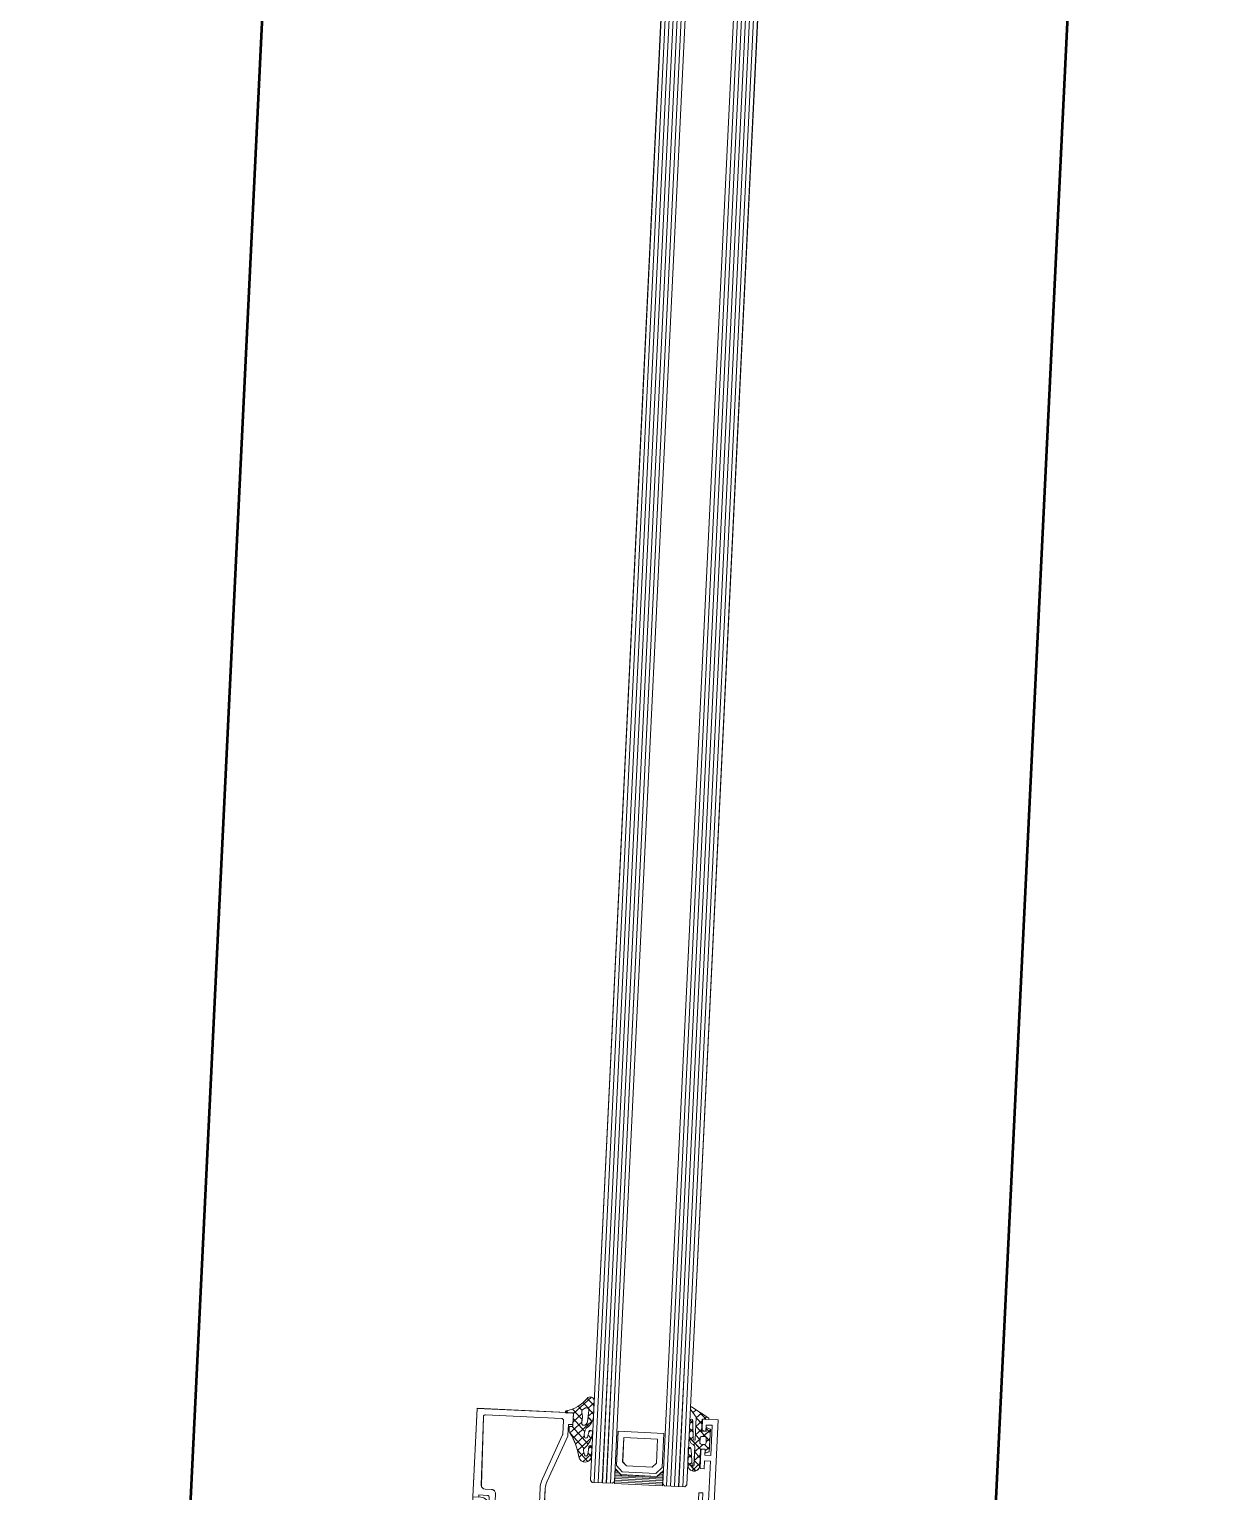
# Model space of a CAD drawing. Header units: millimetres. Extents: x 26282 to 30760, y 1404 to 4574.
# Drawn here: x 29199.79 to 29229.38, y 2848.38 to 2884.74 of the extents above; entities that cross this region are included whole.
import ezdxf

# ---------------------------------------------------------------- set-up
doc = ezdxf.new("R2010")
doc.units = ezdxf.units.MM
doc.header["$LTSCALE"] = 0.25
doc.linetypes.add('DIVIDE', pattern=[1.25, 0.5, -0.25, 0, -0.25, 0, -0.25])
for name, color, linetype, lineweight in [('AB-DUV', 4, 'Continuous', 50), ('DOĞRAMA', 30, 'Continuous', 20), ('SECTION LINE (3RDF)', 40, 'DIVIDE', 25)]:
    doc.layers.add(name, color=color, linetype=linetype, lineweight=lineweight)

# ---------------------------------------------------------------- blocks, each defined once
blk = doc.blocks.new('CHD60E27', base_point=(-138.6, 7.85))
at = {"color": 1, "linetype": 'Continuous'}
for p, q in [((-80.6, 56.35), (-78.6, 56.35)), ((-115.729976, 50.516652), (-114.729976, 49.516652)), ((-115.729976, 50.516652), (-114.729976, 49.516652)), ((-78.6, 29.85), (-80.6, 29.85)), ((-137.2, 16.75), (-135.7, 16.75)), ((-135.7, 16.75), (-135.7, 15.25))]:
    blk.add_line(p, q, dxfattribs=at)
at = {"color": 40, "linetype": 'Continuous'}
for points in [[(-138.6, 7.85), (-138.6, 78.35), (-134.7, 78.35), (-134.7, 75.95, -0.414213), (-135.199999, 75.45), (-135.7, 75.45), (-135.7, 76.95), (-137.2, 76.95), (-137.2, 69.45), (-135.7, 69.45), (-135.7, 70.95), (-135.2, 70.95, -0.414213), (-134.699999, 70.45), (-134.7, 66.05), (-135.7, 66.05), (-135.7, 68.05), (-137.2, 68.05), (-137.2, 58.05), (-135.7, 58.05), (-135.7, 60.05), (-134.7, 60.05), (-134.7, 56.65), (-136.6, 56.65), (-136.6, 51.35), (-134.4, 51.35), (-132.2, 51.35), (-132.2, 52.95), (-130.2, 52.95), (-130.2, 51.95), (-128.790992, 51.95, 0.176327), (-128.630295, 52.008489), (-127.7, 52.789099), (-127, 52.789099, -0.43976), (-126.701142, 52.462953), (-126.911671, 50.056591, -0.176327), (-126.983943, 49.901604), (-127.323223, 49.562323, -0.577351), (-127.741481, 49.674394), (-127.772347, 49.789587, 0.267949), (-127.949124, 49.966363), (-129.9, 50.489099), (-130.1, 50.489099, 0.842899), (-130.2, 49.906257), (-130.2, 45.839099, 0.414213), (-129.949998, 45.589099), (-129.628806, 45.589099, 0.137838), (-129.498553, 45.625711), (-127.980252, 46.552487, -0.585341), (-127.6, 46.339099), (-127.6, 45.002615, -0.261351), (-128.07899, 44.149065), (-129.797634, 43.1), (-128.07899, 42.050935, -0.261351), (-127.6, 41.197385), (-127.6, 39.8609, -0.585341), (-127.980252, 39.647512), (-129.498554, 40.574288, 0.137838), (-129.628807, 40.6109), (-129.95, 40.6109, 0.414213), (-130.199999, 40.360899), (-130.2, 36.293743, 0.842899), (-130.1, 35.710901), (-129.9, 35.7109), (-127.949123, 36.233636, 0.267949), (-127.772347, 36.410413), (-127.741481, 36.525605, -0.577351), (-127.323223, 36.637676), (-126.983943, 36.298396, -0.176327), (-126.911671, 36.143409), (-126.701141, 33.737047, -0.43976), (-127, 33.4109), (-127.7, 33.4109), (-128.630295, 34.191511, 0.176327), (-128.790992, 34.25), (-130.2, 34.25), (-130.2, 33.25), (-132.2, 33.25), (-132.2, 34.85), (-136.6, 34.85), (-136.6, 29.55), (-134.7, 29.55), (-134.7, 26.15), (-135.7, 26.15), (-135.7, 28.15), (-137.2, 28.15), (-137.2, 18.15), (-135.7, 18.15), (-135.7, 20.15), (-134.7, 20.15), (-134.7, 15.75, -0.414213), (-135.199999, 15.25), (-135.7, 15.25), (-135.7, 16.75), (-137.2, 16.75), (-137.2, 9.25), (-135.7, 9.25), (-135.7, 10.75), (-135.2, 10.75, -0.414213), (-134.699999, 10.25), (-134.7, 7.85), (-138.6, 7.85)], [(-78.6, 56.35), (-78.6, 29.85), (-79.6, 29.85), (-80.6, 29.85, -0.414213), (-82.599999, 31.85), (-80.6, 31.85), (-80.6, 34.85), (-89.1, 34.85), (-89.6, 35.35), (-90.1, 34.85), (-98.6, 34.85), (-98.6, 31.85), (-96.6, 31.85, -0.414213), (-98.599999, 29.85), (-105.740408, 29.85, -0.356298), (-107.699999, 31.450001), (-105.7, 31.45), (-105.7, 34.85), (-109, 34.85), (-109.5, 35.35), (-110, 34.85), (-113.2, 34.85), (-113.2, 31.45), (-111.2, 31.45, -0.356298), (-113.159592, 29.85), (-115.2, 29.85), (-115.2, 34.25), (-116.609007, 34.25, 0.176327), (-116.769704, 34.191511), (-117.7, 33.4109), (-118.4, 33.4109, -0.43976), (-118.698859, 33.737047), (-118.488329, 36.143409, -0.176327), (-118.416057, 36.298397), (-118.076776, 36.637677, -0.577351), (-117.658519, 36.525604), (-117.627652, 36.410413, 0.267949), (-117.450876, 36.233636), (-115.5, 35.7109), (-115.3, 35.7109, 0.842899), (-115.2, 36.293744), (-115.2, 40.3609, 0.414213), (-115.45, 40.6109), (-115.771193, 40.6109, 0.137838), (-115.901446, 40.574288), (-117.419747, 39.647512, -0.585341), (-117.799999, 39.8609), (-117.8, 41.197384, -0.261351), (-117.32101, 42.050935), (-115.602366, 43.1), (-117.321009, 44.149064, -0.261351), (-117.8, 45.002615), (-117.8, 46.339099, -0.585341), (-117.419747, 46.552488), (-115.901445, 45.625712, 0.137838), (-115.771193, 45.5891), (-115.45, 45.589099, 0.414213), (-115.199999, 45.8391), (-115.2, 49.906257, 0.842899), (-115.3, 50.489099), (-115.5, 50.489099), (-117.450876, 49.966364, 0.267949), (-117.627653, 49.789587), (-117.658518, 49.674395, -0.577351), (-118.076776, 49.562322), (-118.416057, 49.901603, -0.176327), (-118.488329, 50.056591), (-118.698858, 52.462953, -0.43976), (-118.4, 52.789099), (-117.7, 52.789099), (-116.769704, 52.008489, 0.176327), (-116.609007, 51.95), (-115.2, 51.95), (-115.2, 56.35), (-113.159591, 56.35, -0.356297), (-111.199999, 54.75), (-113.2, 54.75), (-113.2, 51.35), (-110, 51.35), (-109.5, 50.85), (-109, 51.35), (-105.7, 51.35), (-105.7, 54.75), (-107.7, 54.75, -0.356297), (-105.740408, 56.35), (-98.6, 56.35, -0.414213), (-96.599999, 54.350001), (-98.6, 54.35), (-98.6, 51.35), (-90.1, 51.35), (-89.6, 50.85), (-89.1, 51.35), (-80.6, 51.35), (-80.6, 54.35), (-82.6, 54.35, -0.414213), (-80.6, 56.35), (-78.6, 56.35)], [(-80.6, 43.1), (-80.6, 49.35), (-99.6, 49.35, -0.414213), (-100.6, 50.35), (-100.6, 54.35), (-103.7, 54.35), (-103.7, 50.35, -0.414213), (-104.699999, 49.350001), (-113.2, 49.35), (-113.2, 36.85), (-104.7, 36.85, -0.414213), (-103.699999, 35.850001), (-103.7, 31.85), (-100.6, 31.85), (-100.6, 35.85, -0.414213), (-99.6, 36.85), (-80.6, 36.85), (-80.6, 43.1)]]:
    blk.add_lwpolyline(points, format="xyb", close=True, dxfattribs=at)
blk.add_lwpolyline([(-134.4, 49.35), (-136.6, 49.35), (-136.6, 36.85), (-132.2, 36.85), (-132.2, 49.35), (-134.4, 49.35)], close=True, dxfattribs=at)
at = {"color": 4, "linetype": 'Continuous'}
for points in [[(-130.210348, 45.762166), (-128.497348, 46.762166), (-122.710348, 46.762166), (-116.923348, 46.762166), (-115.210348, 45.762166), (-115.210348, 50.362166), (-116.910348, 49.362166), (-122.710348, 49.362166), (-128.510348, 49.362166), (-130.210348, 50.362166), (-130.210348, 45.762166)], [(-128.497348, 39.437833), (-130.210348, 40.437833), (-130.210348, 35.837833), (-128.510348, 36.837833), (-122.710348, 36.837833), (-116.910348, 36.837833), (-115.210348, 35.837833), (-115.210348, 40.437833), (-116.923348, 39.437833), (-122.710348, 39.437833), (-128.497348, 39.437833)]]:
    blk.add_lwpolyline(points, close=True, dxfattribs=at)
blk = doc.blocks.new('CHD10-3111', base_point=(3855.389827, -8975.811796))
at = {"color": 40, "linetype": 'Continuous'}
blk.add_lwpolyline([(3855.389827, -8949.111796), (3879.389827, -8949.111796), (3879.389827, -8971.111796), (3877.889827, -8971.111796), (3877.889827, -8970.611796), (3875.789827, -8970.611796, 0.414276), (3875.289827, -8971.111902), (3875.289827, -8973.411796), (3875.891113, -8973.764938, -0.44986), (3875.948899, -8974.058621), (3874.687602, -8975.51474, -0.717959), (3873.789827, -8975.211796), (3873.789827, -8970.111796, -0.414242), (3874.789923, -8969.111796), (3876.40713, -8969.111796, 0.409111), (3877.406977, -8968.129248), (3877.703866, -8951.120522, 0.419335), (3877.203942, -8950.611796), (3858.289827, -8950.611796, 0.414214), (3857.789827, -8951.111796), (3857.789827, -8954.510299, 0.096347), (3857.826278, -8954.697709), (3862.331086, -8965.847499, -0.096289), (3862.789827, -8968.20752), (3862.789827, -8975.311796, -0.679855), (3861.925103, -8975.653814), (3860.044019, -8973.648631, -0.65679), (3860.189935, -8973.311796), (3861.289827, -8973.311796, 0.414214), (3861.489827, -8973.111796), (3861.489827, -8968.20752, 0.096295), (3861.125704, -8966.334383), (3856.526235, -8954.950297, -0.096289), (3856.489827, -8954.762994), (3856.489827, -8952.011796), (3855.389827, -8952.011796), (3855.389827, -8949.111796)], format="xyb", close=True, dxfattribs=at)
blk = doc.blocks.new('CHDMN-201', base_point=(29.944199, -19.992072))
at = {"color": 1, "linetype": 'Continuous'}
for p, q in [((24.944196, -17.917709), (26.712382, -16.149524)), ((24.944196, -17.222799), (26.363237, -18.64184)), ((24.944198, -20.039028), (27.683935, -17.299291)), ((25.670623, -15.827906), (29.959082, -20.116364)), ((24.944197, -19.344121), (26.23548, -20.635403)), ((25.079548, -21.600792), (25.475995, -21.997239)), ((25.189997, -21.91455), (25.940862, -21.163684)), ((25.940862, -21.163684), (26.275067, -20.829479)), ((26.23548, -20.635403), (26.260255, -20.660179)), ((26.954462, -24.392725), (29.944199, -21.402988)), ((27.730494, -21.495372), (30.203718, -19.022148)), ((27.817864, -19.286682), (28.843558, -18.260988)), ((27.826231, -20.104834), (29.944199, -22.222802)), ((31.257696, -20.089491), (31.80016, -19.547027)), ((31.416762, -19.452725), (31.950423, -19.986385)), ((25.232281, -26.114906), (26.046166, -25.301021)), ((25.475995, -21.997239), (29.768513, -26.289757)), ((25.477814, -24.120378), (25.941592, -24.584156)), ((25.916779, -27.551729), (30.108752, -23.359755)), ((26.075074, -23.150793), (26.624114, -22.601753)), ((26.882093, -28.707735), (30.556963, -25.032865)), ((27.79138, -22.191304), (30.58826, -24.988183)), ((24.944199, -28.524309), (25.530435, -27.938072)), ((25.094432, -27.979636), (25.776541, -28.661746)), ((25.178841, -25.942725), (28.496854, -29.260739)), ((26.991686, -25.63425), (29.066899, -27.709463)), ((24.944199, -29.950724), (27.004506, -32.011031)), ((24.952122, -30.637706), (25.869183, -29.720645)), ((25.810575, -31.900573), (28.517647, -29.193501)), ((26.861353, -29.746558), (28.07121, -30.956415))]:
    blk.add_line(p, q, dxfattribs=at)
for points in [[(26.390301, -23.393758, -0.11997), (25.342637, -22.236365, -0.11997), (24.944199, -20.726926), (24.944195, -16.789779, -0.730107), (26.758647, -16.209518, 0.185935), (31.810746, -19.549362, -0.858634), (31.670288, -20.125588), (30.144199, -19.992072, 0.414214), (29.944199, -20.192072), (29.944199, -23.09206, 0.414226), (30.244199, -23.392072), (30.544174, -23.392072, -0.414238), (30.844199, -23.692072), (30.844199, -24.310458, -0.167691), (30.631375, -24.927186, 0.106409), (28.114271, -30.786691, -0.907546), (24.944199, -30.478675), (24.944199, -28.292072, -1), (25.744199, -28.292072), (25.908447, -30.169443, 0.790151), (26.678457, -30.282816, 0.061795), (27.025941, -28.955975, 0.24686), (26.961879, -28.781202, -0.192553), (24.944199, -24.656358, -1), (25.941426, -24.581945, 0.061004), (26.187228, -25.817745, 0.744986), (26.953471, -25.796309, 0.211789), (26.613432, -23.622255, 0.100818), (26.390301, -23.393758)], [(26.255022, -20.600362), (26.380094, -22.029945, 0.17342), (26.661249, -22.641873, 0.008526), (26.786952, -22.766133, 0.691738), (27.799141, -22.280005), (27.680588, -20.924941, -0.129672), (27.819183, -20.120619, 0.375997), (27.441422, -18.85823), (27.046771, -18.610379, 0.619603), (26.12995, -19.17078), (26.255022, -20.600362)]]:
    blk.add_lwpolyline(points, format="xyb", close=True, dxfattribs=at)
blk = doc.blocks.new('*U45')
at = {"color": 4, "linetype": 'Continuous'}
for p, q in [((843.494385, 76), (843.494385, 64)), ((843.894385, 76), (843.894385, 64)), ((844.294385, 76), (844.294385, 64)), ((844.694385, 76), (844.694385, 64)), ((845.094385, 76), (845.094385, 64)), ((845.494385, 76), (845.494385, 64)), ((845.894385, 76), (845.894385, 74.65)), ((846.294385, 76), (846.294385, 75.05)), ((846.694385, 76), (846.694385, 75.45)), ((847.094385, 76), (847.094385, 75.85)), ((845.894385, 65.35), (845.894385, 64)), ((846.294385, 64.95), (846.294385, 64)), ((846.694385, 64.55), (846.694385, 64)), ((847.094385, 64.15), (847.094385, 64))]:
    blk.add_line(p, q, dxfattribs=at)
blk = doc.blocks.new('CHD40D02')
at = {"color": 1, "linetype": 'Continuous'}
for p, q in [((-1.122662, 0.665503), (-0.457159, 0)), ((-1.012226, 0), (0.801576, 1.813802)), ((0, -1.109094), (1.4, 0.290906)), ((0.205857, 1.458304), (1.4, 0.264161)), ((1.534377, 2.251105), (2.247288, 1.538194)), ((-2.117144, -5.347558), (1.4, -1.830414)), ((-2.117144, -3.226238), (-1.117144, -2.226238)), ((-2.117144, -2.582656), (-0.421916, -4.277884)), ((0, -0.457159), (1.4, -1.857159)), ((0, -2.578479), (1.4, -3.978479)), ((2.000247, -3.351488), (2.91136, -2.440375)), ((2.050967, -2.508126), (2.906913, -3.364072)), ((2.135987, -1.094428), (2.921622, -0.308793)), ((2.222769, -0.558608), (2.917076, -1.252915)), ((-2.117144, -4.703976), (-1.237492, -5.583628)), ((-2.117144, -7.468879), (-0.899257, -6.250992)), ((-2.117144, -6.825296), (-1.117144, -7.825296)), ((-0.543237, -6.277883), (1.4, -8.22112)), ((0, -7.473055), (2.106571, -5.366485)), ((0.262508, -5.089227), (1.4, -3.951735)), ((0.262508, -4.962308), (1.066416, -5.766216)), ((1.066416, -5.766216), (1.7501, -6.4499)), ((1.930627, -4.509107), (2.59883, -5.177309)), ((2.106571, -5.366485), (2.901098, -4.571957)), ((2.59883, -5.177309), (2.73038, -5.30886)), ((0, -9.594375), (1.4, -8.194375)), ((0, -8.942441), (1.4, -10.34244)), ((0.005596, -11.710099), (1.4, -10.315696)), ((2.065011, -9.650685), (2.925923, -8.789773)), ((2.137826, -8.958946), (2.903131, -9.724251)), ((2.53001, -7.22981), (2.953639, -7.653438)), ((0.000001, -11.063761), (1.86654, -12.930301)), ((0.929001, -12.908016), (2.87289, -10.964126)), ((1.935795, -10.878236), (2.844412, -11.786853))]:
    blk.add_line(p, q, dxfattribs=at)
at = {"color": 7, "linetype": 'Continuous'}
blk.add_line((2.921685, -0.29561), (2.817805, -0.199647), dxfattribs=at)
at = {"color": 1, "linetype": 'Continuous'}
for points in [[(2.921685, -0.29561), (2.9, -4.8), (2.8, -5.1), (2.7, -5.4), (2.6, -5.7), (2.4, -6), (2.3, -6.2), (2, -6.3), (1.8, -6.4), (1.6, -6.6), (1.5, -6.7), (1.4, -6.9), (1.4, -11.5), (1.4, -11.7), (1.6, -11.8), (1.65982, -11.8), (1.85982, -11.6), (2.25982, -7.8), (2.35982, -7.4), (2.55982, -7.2), (2.85982, -7.2), (2.95982, -7.4), (2.85982, -11.5, -1.047986), (0.000001, -11.499982), (0, -7.412301), (-1.117144, -7.412301), (-1.117144, -8.412301), (-2.117144, -7.977518), (-2.117144, -2.406848), (-1.117144, -2.015544), (-1.117144, -3.015544), (0, -3.015544), (0, 0), (-1.5, 0), (-1.6, 0.1), (-1.6, 0.3), (-1.4, 0.5), (2.700478, 2.946982), (2.800478, 2.946982), (2.900478, 2.746982), (2.900478, 2.446982), (2.700478, 2.146982), (1.4, 0.4), (1.4, -5.2), (1.5, -5.3), (1.7, -5.2), (1.907825, -4.888262), (2.146067, -0.926812), (2.230152, -0.523166), (2.318197, -0.219443), (2.614003, -0.107644), (2.817805, -0.199647), (2.921685, -0.29561)], [(0.116062, -6.131436, 0.198912), (0.262508, -5.777883), (0.262508, -4.777884, 0.414213), (-0.237492, -4.277884), (-0.737492, -4.277884, 0.414213), (-1.237492, -4.777883), (-1.237492, -5.777884, 0.414213), (-0.737492, -6.277883), (-0.237491, -6.277883, 0.198912), (0.116062, -6.131436)]]:
    blk.add_lwpolyline(points, format="xyb", close=True, dxfattribs=at)
blk = doc.blocks.new('A$C74C11A8A')
at = {"layer": 'DOĞRAMA', "color": 155, "linetype": 'Continuous'}
for p, q in [((722.08, 82.94), (721.58, 82.44)), ((721.58, 82.44), (721.58, 77.44)), ((721.58, 81.94), (753.58, 81.94)), ((721.58, 80.94), (753.58, 80.94)), ((722.08, 82.94), (753.58, 82.94)), ((1307.83, 82.94), (753.58, 82.94)), ((1307.83, 81.94), (753.58, 81.94)), ((1307.83, 80.94), (753.58, 80.94)), ((721.58, 79.94), (753.58, 79.94)), ((721.58, 78.94), (753.58, 78.94)), ((721.58, 77.94), (753.58, 77.94)), ((721.58, 77.44), (722.08, 76.94)), ((722.08, 76.94), (753.58, 76.94)), ((726.08, 76.64), (724.58, 75.14)), ((734.58, 76.64), (726.08, 76.64)), ((734.58, 65.24), (734.58, 76.64)), ((1307.83, 79.94), (753.58, 79.94)), ((1307.83, 78.94), (753.58, 78.94)), ((1307.83, 77.94), (753.58, 77.94)), ((1307.83, 76.94), (753.58, 76.94)), ((724.58, 75.14), (724.58, 66.74)), ((727.08, 75.14), (726.08, 74.14)), ((726.08, 74.14), (726.08, 67.74)), ((733.08, 75.14), (727.08, 75.14)), ((733.08, 66.74), (733.08, 75.14)), ((724.58, 66.74), (726.08, 65.24)), ((726.08, 67.74), (727.08, 66.74)), ((727.08, 66.74), (733.08, 66.74)), ((722.08, 64.94), (721.58, 64.44)), ((721.58, 64.44), (721.58, 59.44)), ((721.58, 63.94), (753.58, 63.94)), ((721.58, 62.94), (753.58, 62.94)), ((721.58, 61.94), (753.58, 61.94)), ((722.08, 64.94), (753.58, 64.94)), ((726.08, 65.24), (734.58, 65.24)), ((1307.83, 64.94), (753.58, 64.94)), ((1307.83, 63.94), (753.58, 63.94)), ((1307.83, 62.94), (753.58, 62.94)), ((1307.83, 61.94), (753.58, 61.94)), ((721.58, 60.94), (753.58, 60.94)), ((721.58, 59.94), (753.58, 59.94)), ((721.58, 59.44), (722.08, 58.94)), ((722.08, 58.94), (753.58, 58.94)), ((1307.83, 60.94), (753.58, 60.94)), ((1307.83, 59.94), (753.58, 59.94)), ((1307.83, 58.94), (753.58, 58.94))]:
    blk.add_line(p, q, dxfattribs=at)
blk.add_lwpolyline([(721.58, 76.94), (725.33, 76.94), (723.83, 75.44), (723.83, 66.44), (725.33, 64.94), (721.58, 64.94), (721.58, 76.94)], close=True, dxfattribs=at)
at = {"layer": 'DOĞRAMA', "color": 155, "rotation": 270}
for name, p, xscale in [('CHD60E27', (668.08, 51.94), -1), ('CHD10-3111', (711.88, 87.94), -1), ('CHDMN-201', (738.58, 87.94), -1), ('CHD40D02', (738.58, 55.94), -1.034312)]:
    blk.add_blockref(name, p, dxfattribs=dict(at, xscale=xscale))
at = {"layer": 'DOĞRAMA', "color": 155}
blk.add_blockref('*U45', (-121.91, 0.94), dxfattribs=at)
blk = doc.blocks.new('A$C187D15ED')
at = {"layer": 'AB-DUV'}
for p, q in [((9627.342, 2518.262), (9639.03, 2760.149)), ((9646.641, 2503.262), (9658.959, 2758.194))]:
    blk.add_line(p, q, dxfattribs=at)
at = {"layer": 'SECTION LINE (3RDF)', "xscale": 0.0999999999999993, "yscale": 0.0999999999999993, "zscale": 0.0999999999999993, "rotation": 87.23356812257782}
blk.add_blockref('A$C74C11A8A', (9648.112, 2571.111), dxfattribs=at)
blk.add_blockref('A$C74C11A8A', (9648.112, 2571.111), dxfattribs=at)

msp = doc.modelspace()

# ---------------------------------------------------------------- block references
at = {"layer": 'AB-DUV', "ltscale": 100}
msp.add_blockref('A$C187D15ED', (19570.424, 205.028, 5.126), dxfattribs=at)

# ---------------------------------------------------------------- next in the draw order: linework, layer by layer
at = {"layer": 'DOĞRAMA', "color": 155, "linetype": 'Continuous'}
for p, q in [((29216.563, 2907.17, 5.126), (29213.888, 2851.81, 5.126)), ((29216.663, 2907.165, 5.126), (29213.988, 2851.805, 5.126)), ((29216.763, 2907.161, 5.126), (29214.088, 2851.8, 5.126)), ((29216.863, 2907.156, 5.126), (29214.188, 2851.795, 5.126)), ((29216.963, 2907.151, 5.126), (29214.287, 2851.791, 5.126)), ((29217.062, 2907.146, 5.126), (29214.387, 2851.786, 5.126)), ((29217.162, 2907.141, 5.126), (29214.487, 2851.781, 5.126)), ((29218.361, 2907.083, 5.126), (29215.686, 2851.723, 5.126)), ((29218.461, 2907.079, 5.126), (29215.786, 2851.718, 5.126)), ((29218.561, 2907.074, 5.126), (29215.886, 2851.713, 5.126)), ((29218.661, 2907.069, 5.126), (29215.986, 2851.708, 5.126)), ((29218.76, 2907.064, 5.126), (29216.085, 2851.704, 5.126)), ((29218.86, 2907.059, 5.126), (29216.185, 2851.699, 5.126)), ((29218.96, 2907.054, 5.126), (29216.285, 2851.694, 5.126)), ((29213.736, 2848.663, 5.126), (29213.888, 2851.81, 5.126)), ((29213.833, 2848.609, 5.126), (29213.988, 2851.805, 5.126)), ((29213.933, 2848.604, 5.126), (29214.088, 2851.8, 5.126)), ((29214.033, 2848.599, 5.126), (29214.188, 2851.795, 5.126)), ((29214.133, 2848.594, 5.126), (29214.287, 2851.791, 5.126)), ((29214.233, 2848.589, 5.126), (29214.387, 2851.786, 5.126)), ((29214.335, 2848.635, 5.126), (29214.487, 2851.781, 5.126)), ((29215.534, 2848.577, 5.126), (29215.686, 2851.723, 5.126)), ((29215.631, 2848.522, 5.126), (29215.786, 2851.718, 5.126)), ((29215.731, 2848.517, 5.126), (29215.886, 2851.713, 5.126)), ((29215.831, 2848.512, 5.126), (29215.986, 2851.708, 5.126)), ((29215.931, 2848.507, 5.126), (29216.085, 2851.704, 5.126)), ((29216.031, 2848.503, 5.126), (29216.185, 2851.699, 5.126)), ((29216.133, 2848.548, 5.126), (29216.285, 2851.694, 5.126)), ((29214.426, 2849.882, 5.126), (29214.384, 2849.033, 5.126)), ((29215.564, 2849.827, 5.126), (29214.426, 2849.882, 5.126)), ((29214.568, 2849.725, 5.126), (29214.539, 2849.125, 5.126)), ((29215.407, 2849.684, 5.126), (29214.568, 2849.725, 5.126)), ((29215.378, 2849.085, 5.126), (29215.407, 2849.684, 5.126)), ((29215.523, 2848.978, 5.126), (29215.564, 2849.827, 5.126)), ((29214.384, 2849.033, 5.126), (29214.527, 2848.876, 5.126)), ((29214.539, 2849.125, 5.126), (29214.634, 2849.021, 5.126)), ((29214.634, 2849.021, 5.126), (29215.273, 2848.99, 5.126)), ((29215.273, 2848.99, 5.126), (29215.378, 2849.085, 5.126)), ((29215.366, 2848.835, 5.126), (29215.523, 2848.978, 5.126)), ((29213.736, 2848.663, 5.126), (29213.783, 2848.611, 5.126)), ((29213.783, 2848.611, 5.126), (29214.283, 2848.587, 5.126)), ((29214.283, 2848.587, 5.126), (29214.335, 2848.635, 5.126)), ((29214.527, 2848.876, 5.126), (29215.366, 2848.835, 5.126)), ((29215.534, 2848.577, 5.126), (29215.581, 2848.524, 5.126)), ((29215.581, 2848.524, 5.126), (29216.081, 2848.5, 5.126)), ((29216.081, 2848.5, 5.126), (29216.133, 2848.548, 5.126))]:
    msp.add_line(p, q, dxfattribs=at)
at = {"layer": 'DOĞRAMA', "color": 1, "linetype": 'Continuous'}
for p, q in [((29213.53, 2850.175, 5.126), (29213.295, 2850.434, 5.126)), ((29213.763, 2850.731, 5.126), (29213.314, 2850.323, 5.126)), ((29213.532, 2850.396, 5.126), (29213.434, 2850.503, 5.126)), ((29213.815, 2850.307, 5.126), (29213.555, 2850.594, 5.126)), ((29213.826, 2850.519, 5.126), (29213.657, 2850.704, 5.126)), ((29213.829, 2850.588, 5.126), (29213.68, 2850.453, 5.126)), ((29216.226, 2850.47, 5.126), (29216.225, 2850.44, 5.126)), ((29216.225, 2850.44, 5.126), (29216.244, 2850.409, 5.126)), ((29216.237, 2850.49, 5.126), (29216.226, 2850.47, 5.126)), ((29216.248, 2850.489, 5.126), (29216.237, 2850.49, 5.126)), ((29216.244, 2850.409, 5.126), (29216.37, 2850.228, 5.126)), ((29216.659, 2850.224, 5.126), (29216.248, 2850.489, 5.126)), ((29216.365, 2850.414, 5.126), (29216.288, 2850.346, 5.126)), ((29213.172, 2850.397, 5.126), (29213.116, 2850.346, 5.126)), ((29213.184, 2850.332, 5.126), (29213.133, 2850.389, 5.126)), ((29213.521, 2850.106, 5.126), (29213.228, 2849.84, 5.126)), ((29213.753, 2850.114, 5.126), (29213.303, 2849.706, 5.126)), ((29213.527, 2850.314, 5.126), (29213.305, 2850.113, 5.126)), ((29213.594, 2849.882, 5.126), (29213.309, 2850.195, 5.126)), ((29213.687, 2850.002, 5.126), (29213.635, 2850.059, 5.126)), ((29213.71, 2850.199, 5.126), (29213.679, 2850.234, 5.126)), ((29213.683, 2850.254, 5.126), (29213.681, 2850.251, 5.126)), ((29213.819, 2850.376, 5.126), (29213.683, 2850.254, 5.126)), ((29213.782, 2850.121, 5.126), (29213.71, 2850.199, 5.126)), ((29213.794, 2850.152, 5.126), (29213.753, 2850.114, 5.126)), ((29216.209, 2850.166, 5.126), (29216.19, 2849.716, 5.126)), ((29216.28, 2850.137, 5.126), (29216.205, 2850.071, 5.126)), ((29216.22, 2850.175, 5.126), (29216.209, 2850.166, 5.126)), ((29216.286, 2850.083, 5.126), (29216.209, 2850.165, 5.126)), ((29216.242, 2850.184, 5.126), (29216.22, 2850.175, 5.126)), ((29216.272, 2850.171, 5.126), (29216.242, 2850.184, 5.126)), ((29216.279, 2850.14, 5.126), (29216.272, 2850.171, 5.126)), ((29216.286, 2850.099, 5.126), (29216.279, 2850.14, 5.126)), ((29216.292, 2849.703, 5.126), (29216.286, 2850.099, 5.126)), ((29216.37, 2850.228, 5.126), (29216.343, 2849.669, 5.126)), ((29216.51, 2850.136, 5.126), (29216.359, 2850.003, 5.126)), ((29216.498, 2850.328, 5.126), (29216.369, 2850.215, 5.126)), ((29216.507, 2850.07, 5.126), (29216.369, 2850.217, 5.126)), ((29216.617, 2850.176, 5.126), (29216.438, 2850.366, 5.126)), ((29216.498, 2849.88, 5.126), (29216.512, 2850.181, 5.126)), ((29216.512, 2850.181, 5.126), (29216.667, 2850.174, 5.126)), ((29216.632, 2850.242, 5.126), (29216.56, 2850.179, 5.126)), ((29216.679, 2850.203, 5.126), (29216.659, 2850.224, 5.126)), ((29216.667, 2850.174, 5.126), (29216.678, 2850.183, 5.126)), ((29216.678, 2850.183, 5.126), (29216.679, 2850.203, 5.126)), ((29213.58, 2849.45, 5.126), (29213.231, 2849.835, 5.126)), ((29213.682, 2849.561, 5.126), (29213.283, 2850, 5.126)), ((29213.584, 2849.758, 5.126), (29213.367, 2849.561, 5.126)), ((29213.763, 2849.718, 5.126), (29213.416, 2849.403, 5.126)), ((29213.757, 2849.701, 5.126), (29213.68, 2849.787, 5.126)), ((29213.742, 2849.902, 5.126), (29213.694, 2849.858, 5.126)), ((29216.19, 2849.716, 5.126), (29216.199, 2849.686, 5.126)), ((29216.269, 2849.656, 5.126), (29216.191, 2849.739, 5.126)), ((29216.288, 2849.941, 5.126), (29216.196, 2849.86, 5.126)), ((29216.199, 2849.686, 5.126), (29216.207, 2849.655, 5.126)), ((29216.29, 2849.856, 5.126), (29216.2, 2849.952, 5.126)), ((29216.219, 2849.677, 5.126), (29216.205, 2849.665, 5.126)), ((29216.291, 2849.74, 5.126), (29216.219, 2849.677, 5.126)), ((29216.312, 2849.67, 5.126), (29216.292, 2849.703, 5.126)), ((29216.5, 2849.924, 5.126), (29216.349, 2849.791, 5.126)), ((29216.461, 2849.674, 5.126), (29216.349, 2849.794, 5.126)), ((29216.705, 2849.637, 5.126), (29216.359, 2850.005, 5.126)), ((29216.461, 2849.687, 5.126), (29216.374, 2849.611, 5.126)), ((29216.457, 2849.605, 5.126), (29216.462, 2849.705, 5.126)), ((29216.613, 2849.874, 5.126), (29216.498, 2849.88, 5.126)), ((29216.516, 2849.753, 5.126), (29216.568, 2849.75, 5.126)), ((29216.719, 2849.913, 5.126), (29216.535, 2849.752, 5.126)), ((29216.617, 2849.698, 5.126), (29216.612, 2849.598, 5.126)), ((29216.618, 2849.974, 5.126), (29216.613, 2849.874, 5.126)), ((29216.708, 2849.701, 5.126), (29216.613, 2849.617, 5.126)), ((29216.716, 2849.848, 5.126), (29216.617, 2849.953, 5.126)), ((29216.72, 2849.93, 5.126), (29216.618, 2849.974, 5.126)), ((29216.693, 2849.374, 5.126), (29216.72, 2849.93, 5.126)), ((29213.672, 2849.126, 5.126), (29213.414, 2849.41, 5.126)), ((29213.577, 2849.347, 5.126), (29213.45, 2849.231, 5.126)), ((29213.767, 2849.317, 5.126), (29213.552, 2849.121, 5.126)), ((29213.763, 2849.248, 5.126), (29213.676, 2849.344, 5.126)), ((29213.762, 2849.514, 5.126), (29213.691, 2849.45, 5.126)), ((29213.774, 2849.459, 5.126), (29213.719, 2849.521, 5.126)), ((29216.171, 2849.457, 5.126), (29216.161, 2849.047, 5.126)), ((29216.252, 2849.228, 5.126), (29216.168, 2849.318, 5.126)), ((29216.216, 2849.472, 5.126), (29216.17, 2849.432, 5.126)), ((29216.182, 2849.476, 5.126), (29216.171, 2849.457, 5.126)), ((29216.213, 2849.475, 5.126), (29216.182, 2849.476, 5.126)), ((29216.207, 2849.655, 5.126), (29216.216, 2849.625, 5.126)), ((29216.233, 2849.454, 5.126), (29216.213, 2849.475, 5.126)), ((29216.216, 2849.625, 5.126), (29216.235, 2849.594, 5.126)), ((29216.241, 2849.413, 5.126), (29216.233, 2849.454, 5.126)), ((29216.235, 2849.594, 5.126), (29216.245, 2849.573, 5.126)), ((29216.264, 2849.032, 5.126), (29216.241, 2849.413, 5.126)), ((29216.245, 2849.573, 5.126), (29216.275, 2849.562, 5.126)), ((29216.476, 2849.435, 5.126), (29216.269, 2849.656, 5.126)), ((29216.275, 2849.562, 5.126), (29216.296, 2849.551, 5.126)), ((29216.296, 2849.551, 5.126), (29216.315, 2849.53, 5.126)), ((29216.374, 2849.611, 5.126), (29216.3, 2849.546, 5.126)), ((29216.332, 2849.659, 5.126), (29216.312, 2849.67, 5.126)), ((29216.334, 2849.499, 5.126), (29216.312, 2849.04, 5.126)), ((29216.315, 2849.53, 5.126), (29216.325, 2849.52, 5.126)), ((29216.325, 2849.52, 5.126), (29216.334, 2849.499, 5.126)), ((29216.538, 2849.551, 5.126), (29216.328, 2849.367, 5.126)), ((29216.466, 2849.223, 5.126), (29216.328, 2849.37, 5.126)), ((29216.343, 2849.669, 5.126), (29216.332, 2849.659, 5.126)), ((29216.457, 2849.033, 5.126), (29216.477, 2849.441, 5.126)), ((29216.477, 2849.441, 5.126), (29216.592, 2849.435, 5.126)), ((29216.558, 2849.551, 5.126), (29216.507, 2849.553, 5.126)), ((29216.695, 2849.425, 5.126), (29216.575, 2849.552, 5.126)), ((29216.592, 2849.435, 5.126), (29216.587, 2849.335, 5.126)), ((29216.587, 2849.335, 5.126), (29216.693, 2849.374, 5.126)), ((29216.698, 2849.489, 5.126), (29216.59, 2849.394, 5.126)), ((29216.26, 2849.104, 5.126), (29216.162, 2849.018, 5.126)), ((29216.354, 2848.897, 5.126), (29216.163, 2849.1, 5.126)), ((29216.248, 2849.297, 5.126), (29216.166, 2849.224, 5.126)), ((29216.459, 2849.076, 5.126), (29216.257, 2848.899, 5.126)), ((29216.284, 2849.011, 5.126), (29216.264, 2849.032, 5.126)), ((29216.29, 2849.011, 5.126), (29216.284, 2849.011, 5.126)), ((29216.311, 2849.02, 5.126), (29216.29, 2849.011, 5.126)), ((29216.312, 2849.04, 5.126), (29216.311, 2849.02, 5.126)), ((29216.469, 2849.288, 5.126), (29216.318, 2849.155, 5.126)), ((29216.455, 2849.012, 5.126), (29216.318, 2849.158, 5.126))]:
    msp.add_line(p, q, dxfattribs=at)
at = {"layer": 'DOĞRAMA', "color": 7, "linetype": 'Continuous'}
msp.add_line((29216.209, 2850.166, 5.126), (29216.22, 2850.175, 5.126), dxfattribs=at)
at = {"layer": 'DOĞRAMA', "color": 4, "linetype": 'Continuous'}
for p, q in [((29214.335, 2848.625, 5.126), (29215.533, 2848.567, 5.126)), ((29214.337, 2848.664, 5.126), (29215.535, 2848.607, 5.126)), ((29214.339, 2848.704, 5.126), (29215.537, 2848.647, 5.126)), ((29214.341, 2848.744, 5.126), (29215.539, 2848.686, 5.126)), ((29214.342, 2848.784, 5.126), (29215.541, 2848.726, 5.126)), ((29214.344, 2848.824, 5.126), (29214.479, 2848.818, 5.126)), ((29214.346, 2848.864, 5.126), (29214.441, 2848.86, 5.126)), ((29214.348, 2848.904, 5.126), (29214.403, 2848.902, 5.126)), ((29214.35, 2848.944, 5.126), (29214.365, 2848.943, 5.126)), ((29215.408, 2848.773, 5.126), (29215.543, 2848.766, 5.126)), ((29215.45, 2848.811, 5.126), (29215.545, 2848.806, 5.126)), ((29215.492, 2848.849, 5.126), (29215.547, 2848.846, 5.126)), ((29215.534, 2848.887, 5.126), (29215.549, 2848.886, 5.126)), ((29214.333, 2848.585, 5.126), (29215.531, 2848.527, 5.126))]:
    msp.add_line(p, q, dxfattribs=at)
at = {"layer": 'DOĞRAMA', "color": 40, "linetype": 'Continuous', "elevation": 5.126}
for points in [[(29212.591, 2847.968), (29212.615, 2848.458, -0.096295), (29212.66, 2848.643), (29213.174, 2849.758, 0.096289), (29213.179, 2849.777), (29213.192, 2850.051), (29213.302, 2850.046), (29213.316, 2850.336), (29213.316, 2850.336), (29210.919, 2850.452), (29210.813, 2848.254)], [(29211.377, 2848.327, 0.414242), (29211.282, 2848.432), (29211.12, 2848.439, -0.409111), (29211.025, 2848.542), (29211.078, 2850.243, -0.419335), (29211.13, 2850.291), (29213.019, 2850.2, -0.414214), (29213.067, 2850.148), (29213.05, 2849.808, -0.096347), (29213.046, 2849.79), (29212.542, 2848.698, 0.096289), (29212.485, 2848.464), (29212.451, 2847.754, 0.679855)], [(29216.572, 2843.12), (29216.912, 2850.162), (29216.522, 2850.181), (29216.511, 2849.941, 0.414213), (29216.558, 2849.889), (29216.608, 2849.886), (29216.616, 2850.036), (29216.765, 2850.029), (29216.729, 2849.28), (29216.579, 2849.287), (29216.587, 2849.437), (29216.537, 2849.439, 0.414213), (29216.484, 2849.392), (29216.463, 2848.952), (29216.563, 2848.947), (29216.573, 2849.147), (29216.722, 2849.14), (29216.674, 2848.141)]]:
    msp.add_lwpolyline(points, format="xyb", dxfattribs=at)
at = {"layer": 'DOĞRAMA', "color": 1, "linetype": 'Continuous', "elevation": 5.126}
for points in [[(29213.655, 2849.979, 0.11997), (29213.765, 2850.089, 0.11997), (29213.812, 2850.238), (29213.831, 2850.631, 0.730107), (29213.653, 2850.698, -0.185935), (29213.132, 2850.389, 0.858634), (29213.143, 2850.331), (29213.296, 2850.337, -0.414214), (29213.315, 2850.316), (29213.301, 2850.026, -0.414226), (29213.27, 2849.998), (29213.24, 2849.999, 0.414238), (29213.208, 2849.97), (29213.205, 2849.909, 0.167691), (29213.224, 2849.846, -0.106409), (29213.447, 2849.249, 0.907546), (29213.765, 2849.264), (29213.775, 2849.483, 1), (29213.696, 2849.486), (29213.67, 2849.3, -0.790151), (29213.593, 2849.292, -0.061795), (29213.564, 2849.426, -0.24686), (29213.572, 2849.443, 0.192553), (29213.793, 2849.846, 1), (29213.694, 2849.858, -0.061004), (29213.663, 2849.736, -0.744986), (29213.587, 2849.742, -0.211789), (29213.631, 2849.957, -0.100818), (29213.655, 2849.979)], [(29213.682, 2850.257), (29213.662, 2850.115, -0.17342), (29213.631, 2850.055, -0.008526), (29213.618, 2850.043, -0.691738), (29213.519, 2850.097), (29213.538, 2850.232, 0.129672), (29213.528, 2850.313, -0.375997), (29213.572, 2850.437), (29213.612, 2850.46, -0.619603), (29213.701, 2850.399), (29213.682, 2850.257)]]:
    msp.add_lwpolyline(points, format="xyb", close=True, dxfattribs=at)
at = {"layer": 'DOĞRAMA', "color": 155, "linetype": 'Continuous', "elevation": 5.126}
msp.add_lwpolyline([(29214.333, 2848.585), (29214.351, 2848.959), (29214.493, 2848.802), (29215.392, 2848.759), (29215.55, 2848.901), (29215.531, 2848.527), (29214.333, 2848.585)], close=True, dxfattribs=at)
at = {"layer": 'DOĞRAMA', "color": 1, "linetype": 'Continuous', "extrusion": (0, 0, -1)}
for centre, major_axis, start_param, end_param in [((29216.514, 2849.703, 5.126), (-0.0517, 0.0025), 0.000001, 1.570795), ((29216.566, 2849.7, 5.126), (-0.0517, 0.0025), 1.570796, 3.141591), ((29216.509, 2849.603, 5.126), (-0.0517, 0.0025), -0.785396, 0), ((29216.509, 2849.603, 5.126), (-0.0517, 0.0025), -1.570794, -0.785398), ((29216.561, 2849.6, 5.126), (-0.0517, 0.0025), 3.141595, 4.712389), ((29216.309, 2849.033, 5.126), (-0.148, 0.007), 3.094733, 6.330032)]:
    msp.add_ellipse(centre, major_axis=major_axis, ratio=0.966826, start_param=start_param, end_param=end_param, dxfattribs=at)

doc.saveas('drawing.dxf')
